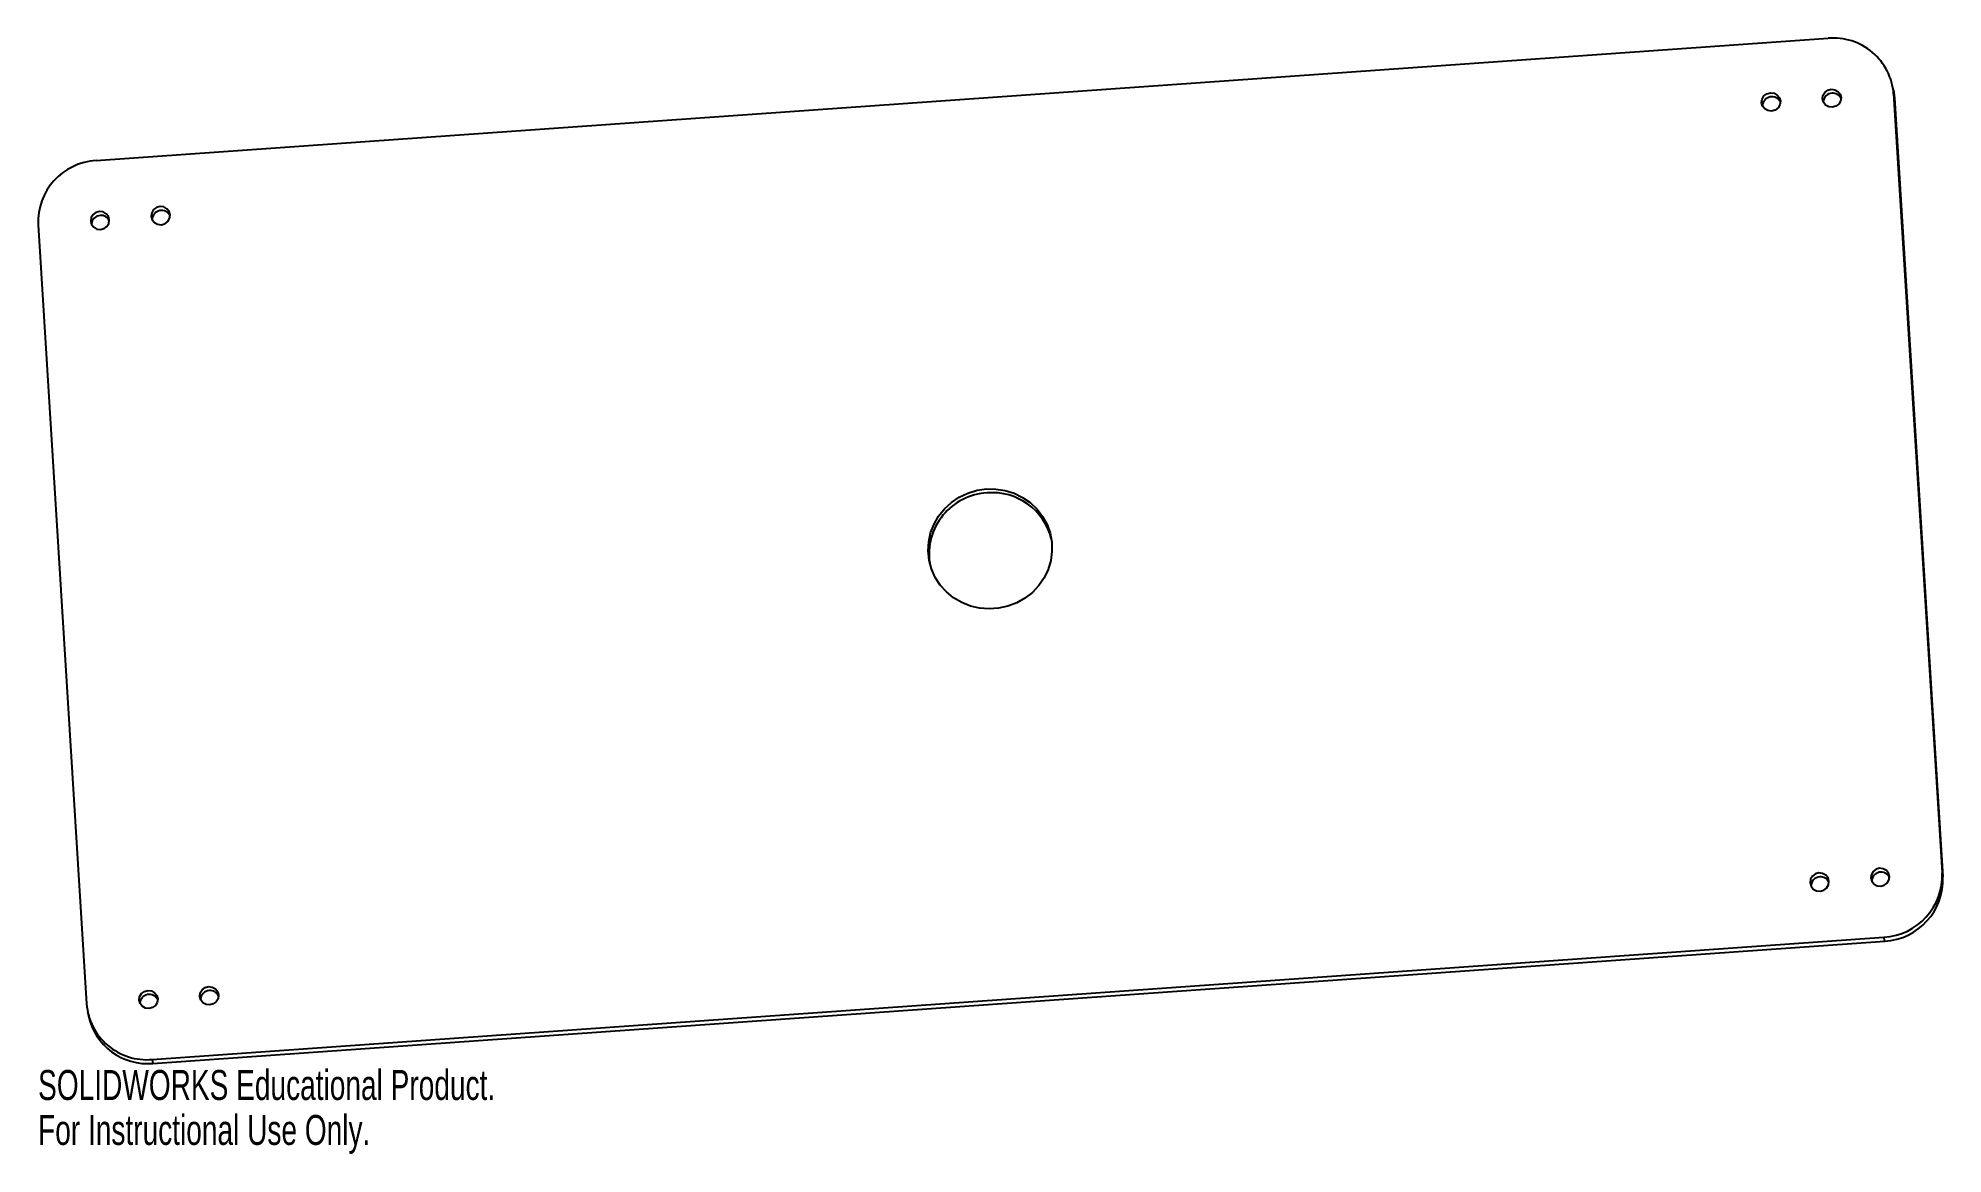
# Model space of a CAD drawing. Header units: millimetres. Extents: x 0 to 308, y -159 to 21.
import ezdxf

# ---------------------------------------------------------------- set-up
doc = ezdxf.new("R2010")
doc.units = ezdxf.units.MM
doc.styles.add('SLDTEXTSTYLE0', font='TXT', dxfattribs={"width": 0.7})

msp = doc.modelspace()

# ---------------------------------------------------------------- linework, layer by layer
at = {"color": 7, "linetype": 'Continuous', "lineweight": 25}
for p, q in [((9.84, 1.35), (288.99, 21.07)), ((299.53, 12.72), (299.4, 13.36)), ((299.53, 12.72), (299.69, 11.46)), ((299.56, 12.1), (307.37, -113.55)), ((299.69, 11.46), (299.56, 12.1)), ((299.69, 11.46), (307.5, -114.19)), ((0.47, -9.02), (8.28, -134.68)), ((307.37, -113.55), (307.5, -114.19)), ((18.85, -143.64), (298, -123.92)), ((18.98, -144.28), (298.13, -124.56)), ((298.13, -124.56), (298, -123.92)), ((8.44, -135.94), (8.57, -136.58)), ((18.85, -143.64), (18.98, -144.28))]:
    msp.add_line(p, q, dxfattribs=at)
at = {"color": 7, "linetype": 'Continuous', "lineweight": 25, "flags": 128}
for points in [[(289.5, 12.85), (290.08, 12.78), (290.59, 12.5), (290.94, 12.05), (291.09, 11.51), (291.01, 10.94), (290.72, 10.45), (290.25, 10.1), (289.68, 9.95), (289.11, 10.02), (288.6, 10.3), (288.25, 10.75), (288.1, 11.29), (288.18, 11.86), (288.47, 12.35), (288.94, 12.7), (289.5, 12.85)], [(279.9, 9.33), (279.31, 9.4), (278.8, 9.68), (278.44, 10.14), (278.29, 10.69), (278.37, 11.26), (278.67, 11.77), (279.14, 12.12), (279.72, 12.27), (280.3, 12.2), (280.82, 11.92), (281.18, 11.46), (281.33, 10.91), (281.25, 10.34), (280.95, 9.83), (280.47, 9.48), (279.9, 9.33)], [(20.31, -9.01), (20.88, -8.86), (21.36, -8.5), (21.66, -8), (21.74, -7.43), (21.59, -6.88), (21.23, -6.42), (20.72, -6.14), (20.13, -6.07), (19.55, -6.22), (19.08, -6.57), (18.78, -7.07), (18.7, -7.65), (18.85, -8.2), (19.21, -8.66), (19.72, -8.94), (20.31, -9.01)], [(10.35, -6.87), (9.79, -7.02), (9.32, -7.37), (9.03, -7.86), (8.95, -8.43), (9.09, -8.97), (9.45, -9.42), (9.95, -9.7), (10.53, -9.77), (11.1, -9.62), (11.56, -9.27), (11.86, -8.78), (11.94, -8.21), (11.79, -7.67), (11.44, -7.22), (10.93, -6.94), (10.35, -6.87)], [(153.32, -51.62), (154.85, -51.63), (156.36, -51.86), (157.81, -52.31), (159.17, -52.98), (160.4, -53.83), (161.49, -54.87), (162.39, -56.05), (163.1, -57.36), (163.59, -58.76), (163.86, -60.21), (163.89, -61.7), (163.69, -63.17), (163.26, -64.6), (162.62, -65.95), (161.76, -67.19), (160.73, -68.3), (159.53, -69.24), (158.21, -69.99), (156.78, -70.54), (155.28, -70.87), (153.76, -70.98), (152.23, -70.86), (150.75, -70.52), (149.34, -69.96), (148.04, -69.19), (146.88, -68.24), (145.88, -67.13), (145.07, -65.88), (144.47, -64.53), (144.09, -63.1), (143.94, -61.62), (144.02, -60.14), (144.34, -58.68), (144.88, -57.29), (145.63, -55.99), (146.58, -54.81), (147.69, -53.79), (148.96, -52.94), (150.34, -52.28), (151.81, -51.84), (153.32, -51.62)], [(287.53, -113.56), (286.96, -113.72), (286.49, -114.07), (286.19, -114.57), (286.11, -115.14), (286.26, -115.7), (286.62, -116.15), (287.13, -116.44), (287.72, -116.51), (288.29, -116.36), (288.76, -116), (289.06, -115.5), (289.14, -114.93), (288.99, -114.37), (288.63, -113.92), (288.12, -113.63), (287.53, -113.56)], [(297.49, -115.7), (298.06, -115.55), (298.52, -115.2), (298.82, -114.71), (298.9, -114.15), (298.75, -113.6), (298.4, -113.15), (297.89, -112.87), (297.31, -112.8), (296.75, -112.96), (296.28, -113.3), (295.99, -113.8), (295.91, -114.36), (296.05, -114.91), (296.41, -115.35), (296.91, -115.63), (297.49, -115.7)], [(27.95, -131.9), (28.53, -131.97), (29.05, -132.26), (29.41, -132.71), (29.56, -133.27), (29.48, -133.84), (29.18, -134.34), (28.7, -134.69), (28.13, -134.85), (27.54, -134.78), (27.03, -134.49), (26.67, -134.04), (26.52, -133.48), (26.6, -132.91), (26.9, -132.41), (27.37, -132.05), (27.95, -131.9)], [(18.34, -135.42), (17.76, -135.35), (17.26, -135.07), (16.9, -134.63), (16.75, -134.08), (16.83, -133.52), (17.13, -133.02), (17.59, -132.68), (18.16, -132.52), (18.74, -132.59), (19.24, -132.87), (19.6, -133.32), (19.74, -133.87), (19.67, -134.43), (19.37, -134.93), (18.9, -135.27), (18.34, -135.42)]]:
    msp.add_lwpolyline(points, dxfattribs=at)
at = {"color": 7, "linetype": 'Continuous', "lineweight": 25}
for centre, radius, start, end in [((289.85, 11.36), 9.75, 4.4042, 95.0137), ((279.94, 10.11), 1.53, 25.5785, 177.0667), ((289.72, 10.72), 1.5, 93.3084, 177.0638), ((289.76, 10.74), 1.48, 25.1927, 94.8015), ((10.4, -8.58), 9.94, 93.2343, 182.5708), ((10.57, -9), 1.5, 93.3084, 177.0638), ((10.6, -8.98), 1.48, 25.1927, 94.8015), ((20.36, -8.23), 1.53, 25.5785, 177.0667), ((154, -62.16), 9.92, 93.1933, 188.1559), ((154.29, -62.02), 9.79, 14.0243, 94.9), ((297.54, -114.94), 1.51, 25.7856, 176.8596), ((297.44, -114), 9.94, 273.2343, 2.5708), ((287.75, -115.72), 1.52, 93.3058, 177.2722), ((287.79, -115.7), 1.5, 24.9827, 94.8039), ((297.57, -114.64), 9.94, 273.2343, 2.5708), ((18, -133.93), 9.75, 184.4042, 275.0137), ((18.39, -134.66), 1.51, 25.7856, 176.8596), ((28.16, -134.06), 1.52, 93.3058, 177.2722), ((28.2, -134.04), 1.5, 24.9827, 94.8039), ((18.14, -134.54), 9.78, 192.0423, 274.9405)]:
    msp.add_arc(centre, radius, start, end, dxfattribs=at)

# ---------------------------------------------------------------- texts
at = {"color": 7, "linetype": 'Continuous', "char_height": 4.8336, "attachment_point": 1, "style": 'SLDTEXTSTYLE0'}
for s, insert in [('SOLIDWORKS Educational Product.', (0.46, -145.34)), ('For Instructional Use Only.', (0.46, -152.59))]:
    msp.add_mtext(s, dxfattribs=dict(at, insert=insert))

doc.saveas('drawing.dxf')
